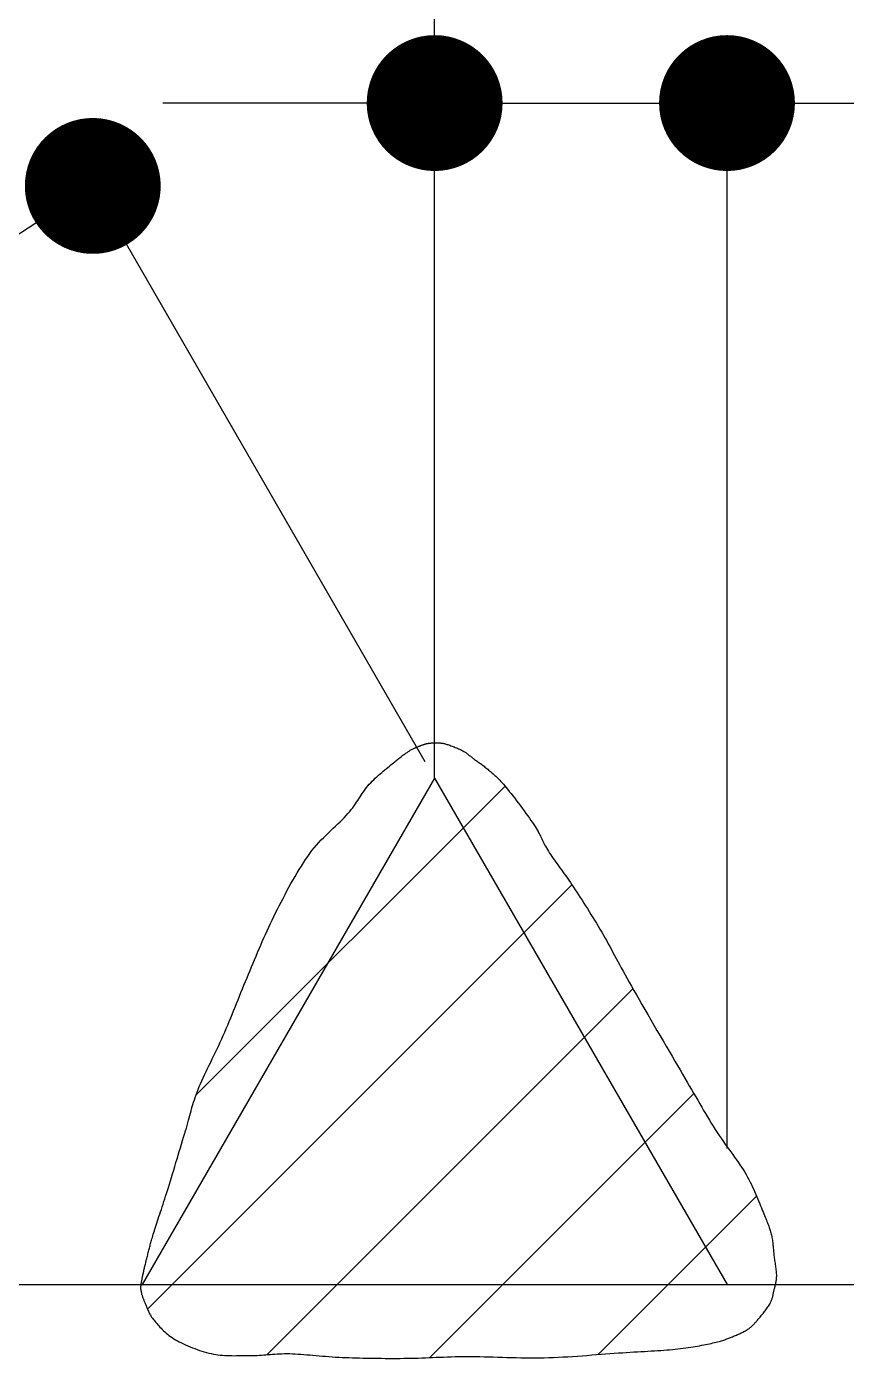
# Model space of a CAD drawing. Extents: x 89504 to 820828, y -104886 to 219894.
# Drawn here: x 814871 to 814919.3, y -103016.3 to -102937.9 of the extents above; entities that cross this region are included whole.
import ezdxf

# ---------------------------------------------------------------- set-up
doc = ezdxf.new("R2010")
doc.units = 0
doc.header["$MEASUREMENT"] = 0
doc.layers.get('0').update_dxf_attribs({"color": 3, "linetype": 'CONTINUOUS'})
doc.layers.add('寸法', color=4, linetype='CONTINUOUS')

# ---------------------------------------------------------------- blocks, each defined once
blk = doc.blocks.new('_DOT')
at = {"color": 0, "linetype": 'ByBlock', "lineweight": -2}
blk.add_line((-0.5, 0), (-1, 0), dxfattribs=at)
at = {"color": 0, "linetype": 'ByBlock', "lineweight": -2, "const_width": 0.5}
blk.add_lwpolyline([(-0.25, 0, 1), (0.25, 0, 1)], format="xyb", close=True, dxfattribs=at)

msp = doc.modelspace()

# ---------------------------------------------------------------- linework, layer by layer
at = {"layer": '寸法'}
for p, q in [((814895.05776, -102982.13136), (814895.05776, -102877.29396)), ((814887.05776, -102942.39647), (814879.05776, -102942.39647)), ((814895.05776, -102974.13136), (814895.05776, -102942.39647)), ((814895.05776, -102942.39647), (814912.2667, -102942.39647)), ((814912.2667, -103003.93778), (814912.2667, -102942.39647)), ((814894.49951, -102981.16446), (814874.93225, -102947.27334)), ((814894.34117, -102980.17586), (814894.37209, -102980.1651)), ((814894.37209, -102980.1651), (814894.40212, -102980.15479)), ((814894.40212, -102980.15479), (814894.43259, -102980.14493)), ((814894.43259, -102980.14493), (814894.46262, -102980.13575)), ((814894.46262, -102980.13575), (814894.49219, -102980.12701)), ((814894.49219, -102980.12701), (814894.52222, -102980.11872)), ((814894.52222, -102980.11872), (814894.5518, -102980.1111)), ((814894.5518, -102980.1111), (814894.58138, -102980.10393)), ((814894.58138, -102980.10393), (814894.61028, -102980.09765)), ((814894.61028, -102980.09765), (814894.63851, -102980.09183)), ((814894.63851, -102980.09183), (814894.66608, -102980.08645)), ((814894.66608, -102980.08645), (814894.69341, -102980.08197)), ((814894.69341, -102980.08197), (814894.7203, -102980.07771)), ((814894.7203, -102980.07771), (814894.74674, -102980.0739)), ((814894.74674, -102980.0739), (814894.77318, -102980.07077)), ((814894.77318, -102980.07077), (814894.79985, -102980.06808)), ((814894.79985, -102980.06808), (814894.82651, -102980.06584)), ((814894.82651, -102980.06584), (814894.8534, -102980.06404)), ((814894.8534, -102980.06404), (814894.88051, -102980.06225)), ((814894.88051, -102980.06225), (814894.90852, -102980.06113)), ((814894.90852, -102980.06113), (814894.93676, -102980.06023)), ((814894.93676, -102980.06023), (814894.96544, -102980.05956)), ((814894.96544, -102980.05956), (814894.99502, -102980.05934)), ((814894.99502, -102980.05934), (814895.02594, -102980.05911)), ((814895.02594, -102980.05911), (814895.05776, -102980.05956)), ((814895.05776, -102980.05956), (814895.08958, -102980.05956)), ((814895.08958, -102980.05956), (814895.1214, -102980.05911)), ((814895.1214, -102980.05911), (814895.15344, -102980.05889)), ((814895.15344, -102980.05889), (814895.18548, -102980.05822)), ((814895.18548, -102980.05822), (814895.21775, -102980.05777)), ((814895.21775, -102980.05777), (814895.25046, -102980.05777)), ((814895.25046, -102980.05777), (814895.28363, -102980.05777)), ((814895.28363, -102980.05777), (814895.31768, -102980.05867)), ((814895.31768, -102980.05867), (814895.35242, -102980.06023)), ((814895.35242, -102980.06023), (814895.38804, -102980.06247)), ((814895.38804, -102980.06247), (814895.42502, -102980.06561)), ((814895.42502, -102980.06561), (814895.46289, -102980.06987)), ((814895.46289, -102980.06987), (814895.50277, -102980.07569)), ((814895.50277, -102980.07569), (814895.54355, -102980.08287)), ((814895.54355, -102980.08287), (814895.58635, -102980.09138)), ((814895.58635, -102980.09138), (814895.63094, -102980.10169)), ((814895.63094, -102980.10169), (814895.67777, -102980.11379)), ((814895.67777, -102980.11379), (814895.72729, -102980.12813)), ((814895.72729, -102980.12813), (814895.78018, -102980.14426)), ((814895.78018, -102980.14426), (814895.83619, -102980.16219)), ((814895.83619, -102980.16219), (814895.89445, -102980.18146)), ((814892.94653, -102980.97603), (814892.99941, -102980.9339)), ((814892.99941, -102980.9339), (814893.0496, -102980.89402)), ((814893.0496, -102980.89402), (814893.09778, -102980.85637)), ((814893.09778, -102980.85637), (814893.14371, -102980.82142)), ((814893.14371, -102980.82142), (814893.18808, -102980.7878)), ((814893.18808, -102980.7878), (814893.23088, -102980.75621)), ((814893.23088, -102980.75621), (814893.27255, -102980.72596)), ((814893.27255, -102980.72596), (814893.31311, -102980.69705)), ((814893.31311, -102980.69705), (814893.353, -102980.66904)), ((814893.353, -102980.66904), (814893.39221, -102980.64193)), ((814893.39221, -102980.64193), (814893.43142, -102980.61527)), ((814893.43142, -102980.61527), (814893.47086, -102980.58905)), ((814893.47086, -102980.58905), (814893.51052, -102980.56283)), ((814893.51052, -102980.56283), (814893.54973, -102980.53774)), ((814893.54973, -102980.53774), (814893.58716, -102980.51443)), ((814893.58716, -102980.51443), (814893.62346, -102980.49292)), ((814893.62346, -102980.49292), (814893.65841, -102980.47298)), ((814893.65841, -102980.47298), (814893.69225, -102980.45438)), ((814893.69225, -102980.45438), (814893.72496, -102980.43713)), ((814893.72496, -102980.43713), (814893.75678, -102980.42077)), ((814893.75678, -102980.42077), (814893.7886, -102980.40576)), ((814893.7886, -102980.40576), (814893.81907, -102980.39119)), ((814893.81907, -102980.39119), (814893.84932, -102980.37775)), ((814893.84932, -102980.37775), (814893.87912, -102980.3643)), ((814893.87912, -102980.3643), (814893.90915, -102980.35175)), ((814893.90915, -102980.35175), (814893.93918, -102980.33876)), ((814893.93918, -102980.33876), (814893.9692, -102980.32621)), ((814893.9692, -102980.32621), (814893.99923, -102980.31366)), ((814893.99923, -102980.31366), (814894.0297, -102980.30089)), ((814894.0297, -102980.30089), (814894.06107, -102980.28767)), ((814894.06107, -102980.28767), (814894.09267, -102980.27422)), ((814894.09267, -102980.27422), (814894.12381, -102980.26078)), ((814894.12381, -102980.26078), (814894.15563, -102980.24778)), ((814894.15563, -102980.24778), (814894.18656, -102980.23501)), ((814894.18656, -102980.23501), (814894.2177, -102980.22269)), ((814894.2177, -102980.22269), (814894.24862, -102980.21059)), ((814894.24862, -102980.21059), (814894.27955, -102980.19849)), ((814894.27955, -102980.19849), (814894.31047, -102980.18684)), ((814894.31047, -102980.18684), (814894.34117, -102980.17586)), ((814895.89445, -102980.18146), (814895.95495, -102980.20252)), ((814895.95495, -102980.20252), (814896.01725, -102980.2247)), ((814896.01725, -102980.2247), (814896.08044, -102980.24823)), ((814896.08044, -102980.24823), (814896.14452, -102980.27243)), ((814896.14452, -102980.27243), (814896.20883, -102980.2973)), ((814896.20883, -102980.2973), (814896.27269, -102980.32307)), ((814896.27269, -102980.32307), (814896.33633, -102980.34929)), ((814896.33633, -102980.34929), (814896.39862, -102980.37595)), ((814896.39862, -102980.37595), (814896.45957, -102980.4024)), ((814896.45957, -102980.4024), (814896.51828, -102980.42884)), ((814896.51828, -102980.42884), (814896.57474, -102980.45528)), ((814896.57474, -102980.45528), (814896.6283, -102980.48127)), ((814896.6283, -102980.48127), (814896.67827, -102980.50681)), ((814896.67827, -102980.50681), (814896.7251, -102980.53214)), ((814896.7251, -102980.53214), (814896.76924, -102980.55746)), ((814896.76924, -102980.55746), (814896.81047, -102980.58233)), ((814896.81047, -102980.58233), (814896.84991, -102980.60765)), ((814896.84991, -102980.60765), (814896.8871, -102980.63297)), ((814896.8871, -102980.63297), (814896.92296, -102980.65851)), ((814896.92296, -102980.65851), (814896.95791, -102980.68428)), ((814896.95791, -102980.68428), (814896.99197, -102980.7105)), ((814896.99197, -102980.7105), (814897.02603, -102980.73694)), ((814897.02603, -102980.73694), (814897.05919, -102980.76405)), ((814897.05919, -102980.76405), (814897.09325, -102980.79161)), ((814897.09325, -102980.79161), (814897.12776, -102980.81962)), ((814897.12776, -102980.81962), (814897.16316, -102980.8483)), ((814897.16316, -102980.8483), (814897.19991, -102980.87788)), ((814897.19991, -102980.87788), (814897.23845, -102980.90836)), ((814897.23845, -102980.90836), (814897.27879, -102980.9395)), ((814897.27879, -102980.9395), (814897.32181, -102980.97155)), ((814891.93819, -102981.80286), (814892.03275, -102981.72332)), ((814892.03275, -102981.72332), (814892.12596, -102981.64601)), ((814892.12596, -102981.64601), (814892.21828, -102981.57095)), ((814892.21828, -102981.57095), (814892.30791, -102981.49812)), ((814892.30791, -102981.49812), (814892.39485, -102981.42776)), ((814892.39485, -102981.42776), (814892.47866, -102981.36032)), ((814892.47866, -102981.36032), (814892.55843, -102981.29556)), ((814892.55843, -102981.29556), (814892.63372, -102981.23416)), ((814892.63372, -102981.23416), (814892.70408, -102981.1759)), ((814892.70408, -102981.1759), (814892.76995, -102981.12078)), ((814892.76995, -102981.12078), (814892.8318, -102981.06947)), ((814892.8318, -102981.06947), (814892.89073, -102981.02129)), ((814892.89073, -102981.02129), (814892.94653, -102980.97603)), ((814897.32181, -102980.97155), (814897.36618, -102981.00426)), ((814897.36618, -102981.00426), (814897.41189, -102981.0372)), ((814897.41189, -102981.0372), (814897.45805, -102981.07014)), ((814897.45805, -102981.07014), (814897.50555, -102981.10375)), ((814897.50555, -102981.10375), (814897.55395, -102981.13781)), ((814897.55395, -102981.13781), (814897.6028, -102981.17232)), ((814897.6028, -102981.17232), (814897.65254, -102981.20772)), ((814897.65254, -102981.20772), (814897.70274, -102981.24357)), ((814897.70274, -102981.24357), (814897.7536, -102981.28054)), ((814897.7536, -102981.28054), (814897.80536, -102981.31819)), ((814897.80536, -102981.31819), (814897.85735, -102981.35673)), ((814897.85735, -102981.35673), (814897.90978, -102981.39662)), ((814897.90978, -102981.39662), (814897.96311, -102981.43762)), ((814897.96311, -102981.43762), (814898.01689, -102981.47975)), ((814898.01689, -102981.47975), (814898.07067, -102981.52322)), ((814898.07067, -102981.52322), (814898.12489, -102981.56848)), ((814898.12489, -102981.56848), (814898.17957, -102981.61464)), ((814898.17957, -102981.61464), (814898.23335, -102981.66125)), ((814898.23335, -102981.66125), (814898.28623, -102981.70561)), ((814898.28623, -102981.70561), (814898.33821, -102981.74886)), ((814895.05776, -102982.13136), (814877.84882, -103011.93778)), ((814891.13242, -102982.57995), (814891.21084, -102982.48988)), ((814891.21084, -102982.48988), (814891.29353, -102982.40069)), ((814891.29353, -102982.40069), (814891.37979, -102982.31196)), ((814891.37979, -102982.31196), (814891.46853, -102982.2239)), ((814891.46853, -102982.2239), (814891.5604, -102982.13718)), ((814891.5604, -102982.13718), (814891.65361, -102982.05136)), ((814891.65361, -102982.05136), (814891.74773, -102981.96689)), ((814891.74773, -102981.96689), (814891.84318, -102981.88398)), ((814891.84318, -102981.88398), (814891.93819, -102981.80286)), ((814895.05776, -102982.13136), (814912.2667, -103011.93778)), ((814898.33821, -102981.74886), (814898.38975, -102981.79166)), ((814898.38975, -102981.79166), (814898.44174, -102981.83468)), ((814898.44174, -102981.83468), (814898.49305, -102981.87815)), ((814898.49305, -102981.87815), (814898.54548, -102981.92342)), ((814898.54548, -102981.92342), (814898.59904, -102981.97025)), ((814898.59904, -102981.97025), (814898.65326, -102982.01954)), ((814898.65326, -102982.01954), (814898.70973, -102982.0722)), ((814898.70973, -102982.0722), (814898.76844, -102982.12844)), ((814898.76844, -102982.12844), (814898.82894, -102982.18917)), ((814898.82894, -102982.18917), (814898.89235, -102982.25482)), ((814898.89235, -102982.25482), (814898.9589, -102982.3263)), ((814898.9589, -102982.3263), (814899.02836, -102982.40361)), ((814899.02836, -102982.40361), (814899.10231, -102982.48808)), ((814899.10231, -102982.48808), (814899.18006, -102982.57973)), ((814881.00289, -103000.80127), (814899.20023, -102982.60415)), ((814890.59822, -102983.34226), (814890.66298, -102983.24165)), ((814890.66298, -102983.24165), (814890.72684, -102983.14283)), ((814890.72684, -102983.14283), (814890.79048, -102983.04603)), ((814890.79048, -102983.04603), (814890.85456, -102982.95013)), ((814890.85456, -102982.95013), (814890.91999, -102982.85579)), ((814890.91999, -102982.85579), (814890.98766, -102982.7628)), ((814890.98766, -102982.7628), (814891.05825, -102982.67093)), ((814891.05825, -102982.67093), (814891.13242, -102982.57995)), ((814899.18006, -102982.57973), (814899.26364, -102982.68079)), ((814899.26364, -102982.68079), (814899.35462, -102982.7926)), ((814899.35462, -102982.7926), (814899.45097, -102982.91338)), ((814899.45097, -102982.91338), (814899.55247, -102983.042)), ((814899.55247, -102983.042), (814899.65846, -102983.17734)), ((814899.65846, -102983.17734), (814899.76736, -102983.31806)), ((814890.05551, -102984.10366), (814890.14783, -102983.98782)), ((814890.14783, -102983.98782), (814890.2341, -102983.87466)), ((814890.2341, -102983.87466), (814890.31477, -102983.76397)), ((814890.31477, -102983.76397), (814890.39073, -102983.65529)), ((814890.39073, -102983.65529), (814890.46288, -102983.54885)), ((814890.46288, -102983.54885), (814890.53145, -102983.44443)), ((814890.53145, -102983.44443), (814890.59822, -102983.34226)), ((814899.76736, -102983.31806), (814899.87805, -102983.46303)), ((814899.87805, -102983.46303), (814899.99054, -102983.61092)), ((814899.99054, -102983.61092), (814900.10258, -102983.76016)), ((814900.10258, -102983.76016), (814900.21461, -102983.91006)), ((814900.21461, -102983.91006), (814900.32441, -102984.0593)), ((814900.32441, -102984.0593), (814900.43197, -102984.20629)), ((814889.22711, -102984.95739), (814889.36088, -102984.83123)), ((814889.36088, -102984.83123), (814889.49084, -102984.70687)), ((814889.49084, -102984.70687), (814889.61588, -102984.5843)), ((814889.61588, -102984.5843), (814889.73598, -102984.46308)), ((814889.73598, -102984.46308), (814889.84959, -102984.3423)), ((814889.84959, -102984.3423), (814889.95602, -102984.22242)), ((814889.95602, -102984.22242), (814890.05551, -102984.10366)), ((814900.43197, -102984.20629), (814900.53549, -102984.35014)), ((814900.53549, -102984.35014), (814900.63475, -102984.48907)), ((814900.63475, -102984.48907), (814900.72864, -102984.62262)), ((814900.72864, -102984.62262), (814900.81558, -102984.749)), ((814900.81558, -102984.749), (814900.89535, -102984.86686)), ((814900.89535, -102984.86686), (814900.96706, -102984.97755)), ((814888.38302, -102985.77257), (814888.52508, -102985.62804)), ((814888.52508, -102985.62804), (814888.66715, -102985.48755)), ((814888.66715, -102985.48755), (814888.80921, -102985.35041)), ((814888.80921, -102985.35041), (814888.95038, -102985.21642)), ((814888.95038, -102985.21642), (814889.08997, -102985.08578)), ((814889.08997, -102985.08578), (814889.22711, -102984.95739)), ((814900.96706, -102984.97755), (814901.03249, -102985.0822)), ((814901.03249, -102985.0822), (814901.0912, -102985.18213)), ((814901.0912, -102985.18213), (814901.14497, -102985.27759)), ((814901.14497, -102985.27759), (814901.19427, -102985.36946)), ((814901.19427, -102985.36946), (814901.23998, -102985.45842)), ((814901.23998, -102985.45842), (814901.283, -102985.54514)), ((814901.283, -102985.54514), (814901.32446, -102985.63028)), ((814901.32446, -102985.63028), (814901.36479, -102985.71476)), ((814887.709, -102986.56512), (814887.83672, -102986.39617)), ((814887.83672, -102986.39617), (814887.96848, -102986.23282)), ((814887.96848, -102986.23282), (814888.10427, -102986.07462)), ((814888.10427, -102986.07462), (814888.24275, -102985.92136)), ((814888.24275, -102985.92136), (814888.38302, -102985.77257)), ((814901.36479, -102985.71476), (814901.4049, -102985.79856)), ((814901.4049, -102985.79856), (814901.44568, -102985.88326)), ((814901.44568, -102985.88326), (814901.48826, -102985.96909)), ((814901.48826, -102985.96909), (814901.53285, -102986.0567)), ((814901.53285, -102986.0567), (814901.58102, -102986.14678)), ((814901.58102, -102986.14678), (814901.63346, -102986.24022)), ((814901.63346, -102986.24022), (814901.69015, -102986.33746)), ((814901.69015, -102986.33746), (814901.75311, -102986.43942)), ((814887.20932, -102987.30704), (814887.3339, -102987.11209)), ((814887.3339, -102987.11209), (814887.45849, -102986.92342)), ((814887.45849, -102986.92342), (814887.58352, -102986.7408)), ((814887.58352, -102986.7408), (814887.709, -102986.56512)), ((814901.75311, -102986.43942), (814901.82033, -102986.54384)), ((814901.82033, -102986.54384), (814901.89025, -102986.64848)), ((814901.89025, -102986.64848), (814901.96173, -102986.75379)), ((814901.96173, -102986.75379), (814902.03567, -102986.85978)), ((814902.03567, -102986.85978), (814902.11163, -102986.96667)), ((814902.11163, -102986.96667), (814902.18916, -102987.07489)), ((814902.18916, -102987.07489), (814902.26893, -102987.18469)), ((814902.26893, -102987.18469), (814902.35027, -102987.29606)), ((814886.71994, -102988.12984), (814886.84094, -102987.91876)), ((814886.84094, -102987.91876), (814886.96306, -102987.71082)), ((814886.96306, -102987.71082), (814887.08607, -102987.50691)), ((814887.08607, -102987.50691), (814887.20932, -102987.30704)), ((814902.35027, -102987.29606), (814902.4334, -102987.40921)), ((814902.4334, -102987.40921), (814902.51765, -102987.52484)), ((814902.51765, -102987.52484), (814902.60325, -102987.64315)), ((814902.60325, -102987.64315), (814902.69042, -102987.7637)), ((814902.69042, -102987.7637), (814902.77893, -102987.88739)), ((814902.77893, -102987.88739), (814902.86811, -102988.01422)), ((814878.15423, -103013.38486), (814903.13386, -102988.40523)), ((814886.24781, -102988.99297), (814886.36366, -102988.77607)), ((814886.36366, -102988.77607), (814886.48152, -102988.55917)), ((814886.48152, -102988.55917), (814886.60006, -102988.34361)), ((814886.60006, -102988.34361), (814886.71994, -102988.12984)), ((814902.86811, -102988.01422), (814902.95819, -102988.14463)), ((814902.95819, -102988.14463), (814903.04961, -102988.27885)), ((814903.04961, -102988.27885), (814903.14148, -102988.41688)), ((814903.14148, -102988.41688), (814903.23492, -102988.55872)), ((814903.23492, -102988.55872), (814903.3306, -102988.70481)), ((814903.3306, -102988.70481), (814903.42874, -102988.8545)), ((814885.90923, -102989.64212), (814886.02037, -102989.42701)), ((814886.02037, -102989.42701), (814886.13331, -102989.21033)), ((814886.13331, -102989.21033), (814886.24781, -102988.99297)), ((814903.42874, -102988.8545), (814903.52823, -102989.00776)), ((814903.52823, -102989.00776), (814903.62951, -102989.16417)), ((814903.62951, -102989.16417), (814903.73236, -102989.32348)), ((814903.73236, -102989.32348), (814903.83611, -102989.48549)), ((814903.83611, -102989.48549), (814903.94098, -102989.64996)), ((814885.48573, -102990.48531), (814885.58836, -102990.27535)), ((814885.58836, -102990.27535), (814885.69278, -102990.06584)), ((814885.69278, -102990.06584), (814885.80011, -102989.85544)), ((814885.80011, -102989.85544), (814885.90923, -102989.64212)), ((814903.94098, -102989.64996), (814904.04674, -102989.81667)), ((814904.04674, -102989.81667), (814904.1525, -102989.98518)), ((814904.1525, -102989.98518), (814904.25916, -102990.1557)), ((814904.25916, -102990.1557), (814904.36538, -102990.32756)), ((814904.36538, -102990.32756), (814904.47159, -102990.50032)), ((814885.09584, -102991.33097), (814885.19085, -102991.119)), ((814885.19085, -102991.119), (814885.2872, -102990.90724)), ((814885.2872, -102990.90724), (814885.38579, -102990.69617)), ((814885.38579, -102990.69617), (814885.48573, -102990.48531)), ((814904.47159, -102990.50032), (814904.5778, -102990.67443)), ((814904.5778, -102990.67443), (814904.68289, -102990.84921)), ((814904.68289, -102990.84921), (814904.78753, -102991.02421)), ((814904.78753, -102991.02421), (814904.89105, -102991.19966)), ((814884.81866, -102991.96936), (814884.91008, -102991.75626)), ((814884.91008, -102991.75626), (814885.00218, -102991.54362)), ((814885.00218, -102991.54362), (814885.09584, -102991.33097)), ((814904.89105, -102991.19966), (814904.99189, -102991.37354)), ((814904.99189, -102991.37354), (814905.09003, -102991.54474)), ((814905.09003, -102991.54474), (814905.18504, -102991.71459)), ((814905.18504, -102991.71459), (814905.2787, -102991.88354)), ((814905.2787, -102991.88354), (814905.37125, -102992.05249)), ((814884.45992, -102992.82196), (814884.5491, -102992.60887)), ((814884.5491, -102992.60887), (814884.63851, -102992.39555)), ((814884.63851, -102992.39555), (814884.72836, -102992.18245)), ((814884.72836, -102992.18245), (814884.81866, -102991.96936)), ((814905.37125, -102992.05249), (814905.46334, -102992.22234)), ((814905.46334, -102992.22234), (814905.55566, -102992.39376)), ((814905.55566, -102992.39376), (814905.64843, -102992.56764)), ((814905.64843, -102992.56764), (814905.74344, -102992.74488)), ((814884.10185, -102993.673), (814884.19192, -102993.46058)), ((814884.19192, -102993.46058), (814884.28155, -102993.24793)), ((814884.28155, -102993.24793), (814884.37074, -102993.03506)), ((814884.37074, -102993.03506), (814884.45992, -102992.82196)), ((814905.74344, -102992.74488), (814905.84046, -102992.92616)), ((814905.84046, -102992.92616), (814905.94017, -102993.11236)), ((814905.94017, -102993.11236), (814906.04414, -102993.3044)), ((814906.04414, -102993.3044), (814906.15215, -102993.50315)), ((814883.83318, -102994.31475), (814883.92214, -102994.09986)), ((814883.92214, -102994.09986), (814884.01177, -102993.88587)), ((814884.01177, -102993.88587), (814884.10185, -102993.673)), ((814906.15215, -102993.50315), (814906.26463, -102993.70908)), ((814906.26463, -102993.70908), (814906.38339, -102993.92329)), ((814906.38339, -102993.92329), (814906.50843, -102994.14669)), ((814906.50843, -102994.14669), (814906.64018, -102994.38018)), ((814883.4825, -102995.17923), (814883.56967, -102994.96322)), ((814883.56967, -102994.96322), (814883.65706, -102994.74677)), ((814883.65706, -102994.74677), (814883.74512, -102994.53053)), ((814883.74512, -102994.53053), (814883.83318, -102994.31475)), ((814885.20474, -103016.06882), (814906.73205, -102994.54151)), ((814906.64018, -102994.38018), (814906.78045, -102994.62689)), ((814906.78045, -102994.62689), (814906.93058, -102994.8886)), ((814906.93058, -102994.8886), (814907.08878, -102995.16377)), ((814883.13653, -102996.03811), (814883.2228, -102995.82501)), ((814883.2228, -102995.82501), (814883.30907, -102995.61035)), ((814883.30907, -102995.61035), (814883.39601, -102995.39524)), ((814883.39601, -102995.39524), (814883.4825, -102995.17923)), ((814907.08878, -102995.16377), (814907.2537, -102995.44991)), ((814907.2537, -102995.44991), (814907.42444, -102995.74569)), ((814907.42444, -102995.74569), (814907.60012, -102996.04842)), ((814882.87728, -102996.66865), (814882.96355, -102996.46027)), ((814882.96355, -102996.46027), (814883.05004, -102996.25008)), ((814883.05004, -102996.25008), (814883.13653, -102996.03811)), ((814907.60012, -102996.04842), (814907.77893, -102996.35652)), ((814907.77893, -102996.35652), (814907.96043, -102996.66843)), ((814882.52795, -102997.47913), (814882.61645, -102997.27993)), ((814882.61645, -102997.27993), (814882.70384, -102997.07871)), ((814882.70384, -102997.07871), (814882.79056, -102996.87503)), ((814882.79056, -102996.87503), (814882.87728, -102996.66865)), ((814907.96043, -102996.66843), (814908.14238, -102996.98169)), ((814908.14238, -102996.98169), (814908.325, -102997.2945)), ((814908.325, -102997.2945), (814908.50628, -102997.60506)), ((814882.15688, -102998.26967), (814882.25144, -102998.0736)), ((814882.25144, -102998.0736), (814882.34488, -102997.87642)), ((814882.34488, -102997.87642), (814882.43742, -102997.67811)), ((814882.43742, -102997.67811), (814882.52795, -102997.47913)), ((814908.50628, -102997.60506), (814908.68509, -102997.91137)), ((814908.68509, -102997.91137), (814908.86009, -102998.21141)), ((814881.78133, -102999.03869), (814881.8741, -102998.8489)), ((814881.8741, -102998.8489), (814881.96821, -102998.65777)), ((814881.96821, -102998.65777), (814882.06254, -102998.46439)), ((814882.06254, -102998.46439), (814882.15688, -102998.26967)), ((814908.86009, -102998.21141), (814909.03061, -102998.50315)), ((814909.03061, -102998.50315), (814909.19508, -102998.78459)), ((814909.19508, -102998.78459), (814909.35283, -102999.05415)), ((814881.42953, -102999.77366), (814881.51378, -102999.59373)), ((814881.51378, -102999.59373), (814881.60072, -102999.41111)), ((814881.60072, -102999.41111), (814881.68991, -102999.22602)), ((814881.68991, -102999.22602), (814881.78133, -102999.03869)), ((814909.35283, -102999.05415), (814909.50251, -102999.30982)), ((814909.50251, -102999.30982), (814909.64502, -102999.55407)), ((814909.64502, -102999.55407), (814909.7835, -102999.79203)), ((814881.06899, -103000.62357), (814881.13106, -103000.46246)), ((814881.13106, -103000.46246), (814881.19941, -103000.2953)), ((814881.19941, -103000.2953), (814881.27201, -103000.12456)), ((814881.27201, -103000.12456), (814881.34886, -102999.95068)), ((814881.34886, -102999.95068), (814881.42953, -102999.77366)), ((814909.7835, -102999.79203), (814909.91795, -103000.0235)), ((814909.91795, -103000.0235), (814910.04881, -103000.24892)), ((814910.04881, -103000.24892), (814910.17608, -103000.46896)), ((814910.17608, -103000.46896), (814910.30067, -103000.68385)), ((814880.82722, -103001.33568), (814880.86845, -103001.20191)), ((814880.86845, -103001.20191), (814880.91192, -103001.06523)), ((814880.91192, -103001.06523), (814880.95987, -103000.92383)), ((814880.95987, -103000.92383), (814881.01186, -103000.77707)), ((814881.01186, -103000.77707), (814881.06899, -103000.62357)), ((814894.76624, -103016.24226), (814910.30941, -103000.69909)), ((814910.30067, -103000.68385), (814910.42234, -103000.89381)), ((814910.42234, -103000.89381), (814910.542, -103001.09929)), ((814910.542, -103001.09929), (814910.65919, -103001.30073)), ((814910.65919, -103001.30073), (814910.77571, -103001.49859)), ((814880.60785, -103002.12958), (814880.64437, -103001.99267)), ((814880.64437, -103001.99267), (814880.68022, -103001.85912)), ((814880.68022, -103001.85912), (814880.71563, -103001.72759)), ((814880.71563, -103001.72759), (814880.7517, -103001.5974)), ((814880.7517, -103001.5974), (814880.78823, -103001.46699)), ((814880.78823, -103001.46699), (814880.82722, -103001.33568)), ((814910.77571, -103001.49859), (814910.88998, -103001.69264)), ((814910.88998, -103001.69264), (814911.00381, -103001.88399)), ((814911.00381, -103001.88399), (814911.11675, -103002.07267)), ((814911.11675, -103002.07267), (814911.22968, -103002.2591)), ((814880.3887, -103002.90241), (814880.43957, -103002.73234)), ((814880.43957, -103002.73234), (814880.48618, -103002.57146)), ((814880.48618, -103002.57146), (814880.5292, -103002.41797)), ((814880.5292, -103002.41797), (814880.56998, -103002.27097)), ((814880.56998, -103002.27097), (814880.60785, -103002.12958)), ((814911.22968, -103002.2591), (814911.34217, -103002.44351)), ((814911.34217, -103002.44351), (814911.456, -103002.62658)), ((814911.456, -103002.62658), (814911.56938, -103002.80808)), ((814911.56938, -103002.80808), (814911.68455, -103002.98734)), ((814880.09136, -103003.88857), (814880.15499, -103003.67682)), ((814880.15499, -103003.67682), (814880.21684, -103003.47112)), ((814880.21684, -103003.47112), (814880.27689, -103003.27236)), ((814880.27689, -103003.27236), (814880.33425, -103003.08257)), ((814880.33425, -103003.08257), (814880.3887, -103002.90241)), ((814911.68455, -103002.98734), (814911.80018, -103003.16212)), ((814911.80018, -103003.16212), (814911.91625, -103003.33286)), ((814911.91625, -103003.33286), (814912.03232, -103003.50002)), ((814912.03232, -103003.50002), (814912.14794, -103003.66404)), ((814912.14794, -103003.66404), (814912.26311, -103003.82471)), ((814879.89372, -103004.54555), (814879.96005, -103004.32417)), ((814879.96005, -103004.32417), (814880.02593, -103004.10458)), ((814880.02593, -103004.10458), (814880.09136, -103003.88857)), ((814912.26311, -103003.82471), (814912.37739, -103003.9829)), ((814912.37739, -103003.9829), (814912.4901, -103004.13819)), ((814912.4901, -103004.13819), (814912.60147, -103004.29145)), ((814912.60147, -103004.29145), (814912.71082, -103004.44293)), ((814912.71082, -103004.44293), (814912.81792, -103004.59261)), ((814879.62842, -103005.42326), (814879.69385, -103005.2077)), ((814879.69385, -103005.2077), (814879.75973, -103004.98855)), ((814879.75973, -103004.98855), (814879.82672, -103004.76739)), ((814879.82672, -103004.76739), (814879.89372, -103004.54555)), ((814912.81792, -103004.59261), (814912.92234, -103004.74095)), ((814912.92234, -103004.74095), (814913.02385, -103004.88839)), ((814913.02385, -103004.88839), (814913.12222, -103005.03493)), ((814913.12222, -103005.03493), (814913.21722, -103005.18103)), ((814913.21722, -103005.18103), (814913.30753, -103005.3269)), ((814879.44154, -103006.0361), (814879.50204, -103005.83891)), ((814879.50204, -103005.83891), (814879.56433, -103005.63411)), ((814879.56433, -103005.63411), (814879.62842, -103005.42326)), ((814913.30753, -103005.3269), (814913.39424, -103005.473)), ((814913.39424, -103005.473), (814913.47693, -103005.61955)), ((814913.47693, -103005.61955), (814913.55625, -103005.76699)), ((814913.55625, -103005.76699), (814913.63266, -103005.91443)), ((814913.63266, -103005.91443), (814913.70548, -103006.06187)), ((814879.16906, -103006.90461), (814879.2215, -103006.74149)), ((814879.2215, -103006.74149), (814879.27438, -103006.57433)), ((814879.27438, -103006.57433), (814879.32793, -103006.40313)), ((814879.32793, -103006.40313), (814879.38328, -103006.22477)), ((814879.38328, -103006.22477), (814879.44154, -103006.0361)), ((814904.68311, -103016.06053), (814914.00955, -103006.73387)), ((814913.70548, -103006.06187), (814913.77562, -103006.20886)), ((814913.77562, -103006.20886), (814913.84329, -103006.35473)), ((814913.84329, -103006.35473), (814913.90827, -103006.49926)), ((814913.90827, -103006.49926), (814913.97034, -103006.64222)), ((814913.97034, -103006.64222), (814914.03062, -103006.78272)), ((814914.03062, -103006.78272), (814914.08753, -103006.92075)), ((814878.92124, -103007.66266), (814878.96874, -103007.5188)), ((814878.96874, -103007.5188), (814879.01737, -103007.37114)), ((814879.01737, -103007.37114), (814879.06711, -103007.21944)), ((814879.06711, -103007.21944), (814879.11753, -103007.06393)), ((814879.11753, -103007.06393), (814879.16906, -103006.90461)), ((814914.08753, -103006.92075), (814914.1431, -103007.05542)), ((814914.1431, -103007.05542), (814914.19621, -103007.18695)), ((814914.19621, -103007.18695), (814914.24752, -103007.31422)), ((814914.24752, -103007.31422), (814914.29682, -103007.43746)), ((814914.29682, -103007.43746), (814914.34432, -103007.556)), ((814914.34432, -103007.556), (814914.39048, -103007.66961)), ((814878.66355, -103008.4449), (814878.70277, -103008.32435)), ((814878.70277, -103008.32435), (814878.74377, -103008.19954)), ((814878.74377, -103008.19954), (814878.78612, -103008.07092)), ((814878.78612, -103008.07092), (814878.82982, -103007.93872)), ((814878.82982, -103007.93872), (814878.87485, -103007.80271)), ((814878.87485, -103007.80271), (814878.92124, -103007.66266)), ((814914.39048, -103007.66961), (814914.43485, -103007.77739)), ((814914.43485, -103007.77739), (814914.47697, -103007.87889)), ((814914.47697, -103007.87889), (814914.51641, -103007.9739)), ((814914.51641, -103007.9739), (814914.55271, -103008.06353)), ((814914.55271, -103008.06353), (814914.58722, -103008.14778)), ((814914.58722, -103008.14778), (814914.61859, -103008.22755)), ((814914.61859, -103008.22755), (814914.64817, -103008.30329)), ((814914.64817, -103008.30329), (814914.67595, -103008.37544)), ((814914.67595, -103008.37544), (814914.7015, -103008.4449)), ((814878.41797, -103009.24575), (814878.44172, -103009.16441)), ((814878.44172, -103009.16441), (814878.46726, -103009.07792)), ((814878.46726, -103009.07792), (814878.49438, -103008.98627)), ((814878.49438, -103008.98627), (814878.52395, -103008.88857)), ((814878.52395, -103008.88857), (814878.556, -103008.7846)), ((814878.556, -103008.7846), (814878.59006, -103008.67525)), ((814878.59006, -103008.67525), (814878.62591, -103008.5621)), ((814878.62591, -103008.5621), (814878.66355, -103008.4449)), ((814914.7015, -103008.4449), (814914.7257, -103008.51235)), ((814914.7257, -103008.51235), (814914.7481, -103008.57778)), ((814914.7481, -103008.57778), (814914.76917, -103008.64231)), ((814914.76917, -103008.64231), (814914.78933, -103008.70662)), ((814914.78933, -103008.70662), (814914.80905, -103008.77093)), ((814914.80905, -103008.77093), (814914.82787, -103008.83569)), ((814914.82787, -103008.83569), (814914.84558, -103008.90202)), ((814914.84558, -103008.90202), (814914.86328, -103008.97014)), ((814914.86328, -103008.97014), (814914.88076, -103009.04094)), ((814914.88076, -103009.04094), (814914.89734, -103009.11265)), ((814914.89734, -103009.11265), (814914.91168, -103009.1839)), ((814878.21854, -103009.99035), (814878.23557, -103009.9238)), ((814878.23557, -103009.9238), (814878.25237, -103009.85882)), ((814878.25237, -103009.85882), (814878.26873, -103009.79473)), ((814878.26873, -103009.79473), (814878.28576, -103009.73087)), ((814878.28576, -103009.73087), (814878.30234, -103009.66701)), ((814878.30234, -103009.66701), (814878.3196, -103009.60203)), ((814878.3196, -103009.60203), (814878.3373, -103009.53592)), ((814878.3373, -103009.53592), (814878.3559, -103009.46758)), ((814878.3559, -103009.46758), (814878.37539, -103009.39722)), ((814878.37539, -103009.39722), (814878.39601, -103009.32328)), ((814878.39601, -103009.32328), (814878.41797, -103009.24575)), ((814914.91168, -103009.1839), (814914.9249, -103009.25449)), ((814914.9249, -103009.25449), (814914.93633, -103009.32462)), ((814914.93633, -103009.32462), (814914.94641, -103009.39408)), ((814914.94641, -103009.39408), (814914.9556, -103009.46332)), ((814914.9556, -103009.46332), (814914.96322, -103009.53234)), ((814914.96322, -103009.53234), (814914.97061, -103009.60135)), ((814914.97061, -103009.60135), (814914.97711, -103009.67014)), ((814914.97711, -103009.67014), (814914.98293, -103009.73916)), ((814914.98293, -103009.73916), (814914.98921, -103009.80817)), ((814914.98921, -103009.80817), (814914.99481, -103009.87741)), ((814914.99481, -103009.87741), (814915.00086, -103009.9471)), ((814915.00086, -103009.9471), (814915.00713, -103010.01701)), ((814878.01553, -103010.79971), (814878.03054, -103010.73607)), ((814878.03054, -103010.73607), (814878.046, -103010.67131)), ((814878.046, -103010.67131), (814878.06169, -103010.60588)), ((814878.06169, -103010.60588), (814878.07827, -103010.53911)), ((814878.07827, -103010.53911), (814878.09485, -103010.47211)), ((814878.09485, -103010.47211), (814878.11143, -103010.40444)), ((814878.11143, -103010.40444), (814878.12891, -103010.33609)), ((814878.12891, -103010.33609), (814878.14639, -103010.2673)), ((814878.14639, -103010.2673), (814878.16387, -103010.19806)), ((814878.16387, -103010.19806), (814878.18224, -103010.1286)), ((814878.18224, -103010.1286), (814878.20017, -103010.05891)), ((814878.20017, -103010.05891), (814878.21854, -103009.99035)), ((814915.00713, -103010.01701), (814915.01386, -103010.08737)), ((814915.01386, -103010.08737), (814915.02147, -103010.15863)), ((814915.02147, -103010.15863), (814915.02954, -103010.23033)), ((814915.02954, -103010.23033), (814915.03895, -103010.3036)), ((814915.03895, -103010.3036), (814915.04881, -103010.37845)), ((814915.04881, -103010.37845), (814915.05957, -103010.45463)), ((814915.05957, -103010.45463), (814915.07122, -103010.53194)), ((814915.07122, -103010.53194), (814915.08242, -103010.61014)), ((814915.08242, -103010.61014), (814915.09408, -103010.68879)), ((814915.09408, -103010.68879), (814915.10573, -103010.76766)), ((814877.84747, -103011.55685), (814877.85688, -103011.51069)), ((814877.85688, -103011.51069), (814877.86652, -103011.46342)), ((814877.86652, -103011.46342), (814877.87705, -103011.41501)), ((814877.87705, -103011.41501), (814877.88736, -103011.36549)), ((814877.88736, -103011.36549), (814877.89856, -103011.31463)), ((814877.89856, -103011.31463), (814877.90976, -103011.26287)), ((814877.90976, -103011.26287), (814877.92164, -103011.20976)), ((814877.92164, -103011.20976), (814877.93352, -103011.15531)), ((814877.93352, -103011.15531), (814877.94606, -103011.09974)), ((814877.94606, -103011.09974), (814877.95906, -103011.04238)), ((814877.95906, -103011.04238), (814877.97251, -103010.98367)), ((814877.97251, -103010.98367), (814877.9864, -103010.92362)), ((814877.9864, -103010.92362), (814878.00074, -103010.86222)), ((814878.00074, -103010.86222), (814878.01553, -103010.79971)), ((814915.10573, -103010.76766), (814915.11693, -103010.84631)), ((814915.11693, -103010.84631), (814915.12791, -103010.92452)), ((814915.12791, -103010.92452), (814915.13844, -103011.00182)), ((814915.13844, -103011.00182), (814915.14785, -103011.07801)), ((814915.14785, -103011.07801), (814915.15637, -103011.15285)), ((814915.15637, -103011.15285), (814915.16399, -103011.2259)), ((814915.16399, -103011.2259), (814915.16981, -103011.29693)), ((814915.16981, -103011.29693), (814915.17429, -103011.36549)), ((814915.17429, -103011.36549), (814915.17743, -103011.43137)), ((814915.17743, -103011.43137), (814915.17833, -103011.49411)), ((814915.17743, -103011.55394), (814915.17833, -103011.49411)), ((814801.16341, -103011.93778), (815040.57871, -103011.93778)), ((814877.76098, -103012.1827), (814877.76165, -103012.15827)), ((814877.76143, -103012.20712), (814877.76098, -103012.1827)), ((814877.76188, -103012.23154), (814877.76143, -103012.20712)), ((814877.76165, -103012.15827), (814877.763, -103012.1334)), ((814877.76188, -103012.23154), (814877.76367, -103012.25686)), ((814877.763, -103012.1334), (814877.76501, -103012.10808)), ((814877.76367, -103012.25686), (814877.76591, -103012.28263)), ((814877.76501, -103012.10808), (814877.76725, -103012.08164)), ((814877.76591, -103012.28263), (814877.76949, -103012.30952)), ((814877.76725, -103012.08164), (814877.76994, -103012.05408)), ((814877.76994, -103012.05408), (814877.77353, -103012.02495)), ((814877.77353, -103012.02495), (814877.77711, -103011.99425)), ((814877.77711, -103011.99425), (814877.78115, -103011.96131)), ((814877.78115, -103011.96131), (814877.78563, -103011.92613)), ((814877.78563, -103011.92613), (814877.79011, -103011.88893)), ((814877.79011, -103011.88893), (814877.79526, -103011.85084)), ((814877.79526, -103011.85084), (814877.80131, -103011.81185)), ((814877.80131, -103011.81185), (814877.80759, -103011.77197)), ((814877.80759, -103011.77197), (814877.81431, -103011.73118)), ((814877.81431, -103011.73118), (814877.82193, -103011.68906)), ((814877.82193, -103011.68906), (814877.82999, -103011.64604)), ((814877.82999, -103011.64604), (814877.83828, -103011.60212)), ((814877.83828, -103011.60212), (814877.84747, -103011.55685)), ((814915.02954, -103012.31199), (814915.04075, -103012.26627)), ((814915.04075, -103012.26627), (814915.0524, -103012.22191)), ((814915.0524, -103012.22191), (814915.06405, -103012.17777)), ((814915.06405, -103012.17777), (814915.0757, -103012.13385)), ((814915.0757, -103012.13385), (814915.0878, -103012.09038)), ((814915.0878, -103012.09038), (814915.09945, -103012.04668)), ((814915.09945, -103012.04668), (814915.11066, -103012.00276)), ((814915.11066, -103012.00276), (814915.12186, -103011.95795)), ((814915.12186, -103011.95795), (814915.13217, -103011.91269)), ((814915.13217, -103011.91269), (814915.14203, -103011.86608)), ((814915.14203, -103011.86608), (814915.15077, -103011.81857)), ((814915.15077, -103011.81857), (814915.15861, -103011.7695)), ((814915.15861, -103011.7695), (814915.16533, -103011.71864)), ((814915.16533, -103011.71864), (814915.17071, -103011.66598)), ((814915.17071, -103011.66598), (814915.17474, -103011.61108)), ((814915.17474, -103011.61108), (814915.17743, -103011.55394)), ((814877.76949, -103012.30952), (814877.77375, -103012.33798)), ((814877.77375, -103012.33798), (814877.77913, -103012.368)), ((814877.77913, -103012.368), (814877.78563, -103012.40005)), ((814877.78563, -103012.40005), (814877.7928, -103012.43343)), ((814877.7928, -103012.43343), (814877.80086, -103012.46705)), ((814877.80086, -103012.46705), (814877.81005, -103012.50111)), ((814877.81005, -103012.50111), (814877.82013, -103012.53561)), ((814877.82013, -103012.53561), (814877.83089, -103012.57057)), ((814877.83089, -103012.57057), (814877.84232, -103012.6062)), ((814877.84232, -103012.6062), (814877.85464, -103012.6425)), ((814877.85464, -103012.6425), (814877.86786, -103012.67924)), ((814877.86786, -103012.67924), (814877.88198, -103012.71689)), ((814877.88198, -103012.71689), (814877.89677, -103012.75543)), ((814877.89677, -103012.75543), (814877.91223, -103012.79487)), ((814877.91223, -103012.79487), (814877.92859, -103012.83498)), ((814877.92859, -103012.83498), (814877.94584, -103012.87621)), ((814877.94584, -103012.87621), (814877.96399, -103012.91856)), ((814877.96399, -103012.91856), (814877.98236, -103012.9618)), ((814877.98236, -103012.9618), (814878.00231, -103013.00639)), ((814878.00231, -103013.00639), (814878.02247, -103013.05188)), ((814878.02247, -103013.05188), (814878.04264, -103013.09894)), ((814914.77858, -103013.10431), (814914.80659, -103013.05524)), ((814914.80659, -103013.05524), (814914.83146, -103013.00751)), ((814914.83146, -103013.00751), (814914.85364, -103012.96135)), ((814914.85364, -103012.96135), (814914.87359, -103012.91609)), ((814914.87359, -103012.91609), (814914.89129, -103012.8715)), ((814914.89129, -103012.8715), (814914.9072, -103012.82781)), ((814914.9072, -103012.82781), (814914.92109, -103012.78478)), ((814914.92109, -103012.78478), (814914.93409, -103012.74221)), ((814914.93409, -103012.74221), (814914.94529, -103012.69986)), ((814914.94529, -103012.69986), (814914.95582, -103012.65773)), ((814914.95582, -103012.65773), (814914.96523, -103012.61583)), ((814914.96523, -103012.61583), (814914.97442, -103012.57371)), ((814914.97442, -103012.57371), (814914.98293, -103012.53136)), ((814914.98293, -103012.53136), (814914.9919, -103012.48856)), ((814914.9919, -103012.48856), (814915.00041, -103012.44553)), ((814915.00041, -103012.44553), (814915.0096, -103012.40184)), ((814915.0096, -103012.40184), (814915.01901, -103012.35725)), ((814915.01901, -103012.35725), (814915.02954, -103012.31199)), ((814878.04264, -103013.09894), (814878.06214, -103013.14689)), ((814878.06214, -103013.14689), (814878.08141, -103013.19574)), ((814878.08141, -103013.19574), (814878.10045, -103013.24548)), ((814878.10045, -103013.24548), (814878.11995, -103013.29657)), ((814878.11995, -103013.29657), (814878.13967, -103013.34856)), ((814878.13967, -103013.34856), (814878.16073, -103013.40121)), ((814878.16073, -103013.40121), (814878.18269, -103013.45477)), ((814878.18269, -103013.45477), (814878.20644, -103013.50944)), ((814878.20644, -103013.50944), (814878.23198, -103013.56501)), ((814878.23198, -103013.56501), (814878.25932, -103013.62126)), ((814878.25932, -103013.62126), (814878.2898, -103013.67817)), ((814878.2898, -103013.67817), (814878.32251, -103013.73598)), ((814878.32251, -103013.73598), (814878.35859, -103013.79491)), ((814878.35859, -103013.79491), (814878.3978, -103013.85407)), ((814878.3978, -103013.85407), (814878.44082, -103013.91412)), ((814914.17582, -103013.90224), (814914.2157, -103013.85496)), ((814914.2157, -103013.85496), (814914.25693, -103013.80567)), ((814914.25693, -103013.80567), (814914.29951, -103013.75458)), ((814914.29951, -103013.75458), (814914.34253, -103013.70215)), ((814914.34253, -103013.70215), (814914.386, -103013.64837)), ((814914.386, -103013.64837), (814914.42992, -103013.59369)), ((814914.42992, -103013.59369), (814914.47339, -103013.53835)), ((814914.47339, -103013.53835), (814914.51686, -103013.48255)), ((814914.51686, -103013.48255), (814914.55921, -103013.42653)), ((814914.55921, -103013.42653), (814914.60066, -103013.37096)), ((814914.60066, -103013.37096), (814914.6401, -103013.31562)), ((814914.6401, -103013.31562), (814914.67819, -103013.26117)), ((814914.67819, -103013.26117), (814914.71404, -103013.20739)), ((814914.71404, -103013.20739), (814914.74766, -103013.15518)), ((814914.74766, -103013.15518), (814914.77858, -103013.10431)), ((814878.44082, -103013.91412), (814878.48788, -103013.97507)), ((814878.48788, -103013.97507), (814878.53852, -103014.03736)), ((814878.53852, -103014.03736), (814878.5905, -103014.1019)), ((814878.5905, -103014.1019), (814878.64473, -103014.16867)), ((814878.64473, -103014.16867), (814878.70075, -103014.23679)), ((814878.70075, -103014.23679), (814878.75946, -103014.30625)), ((814878.75946, -103014.30625), (814878.82085, -103014.37684)), ((814878.82085, -103014.37684), (814878.88427, -103014.44809)), ((814878.88427, -103014.44809), (814878.95082, -103014.51957)), ((814878.95082, -103014.51957), (814879.02006, -103014.59127)), ((814879.02006, -103014.59127), (814879.09266, -103014.66275)), ((814913.35839, -103014.6585), (814913.4059, -103014.63026)), ((814913.4059, -103014.63026), (814913.45295, -103014.60158)), ((814913.45295, -103014.60158), (814913.49844, -103014.572)), ((814913.49844, -103014.572), (814913.54281, -103014.54175)), ((814913.54281, -103014.54175), (814913.5856, -103014.51128)), ((814913.5856, -103014.51128), (814913.62594, -103014.48058)), ((814913.62594, -103014.48058), (814913.66493, -103014.44966)), ((814913.66493, -103014.44966), (814913.70167, -103014.41851)), ((814913.70167, -103014.41851), (814913.73753, -103014.38692)), ((814913.73753, -103014.38692), (814913.77159, -103014.35488)), ((814913.77159, -103014.35488), (814913.8052, -103014.32239)), ((814913.8052, -103014.32239), (814913.83791, -103014.28922)), ((814913.83791, -103014.28922), (814913.87018, -103014.25516)), ((814913.87018, -103014.25516), (814913.902, -103014.22066)), ((814913.902, -103014.22066), (814913.93404, -103014.18503)), ((814913.93404, -103014.18503), (814913.96631, -103014.1485)), ((814913.96631, -103014.1485), (814913.9988, -103014.11086)), ((814913.9988, -103014.11086), (814914.03196, -103014.07187)), ((814914.03196, -103014.07187), (814914.06602, -103014.03154)), ((814914.06602, -103014.03154), (814914.10098, -103013.99008)), ((814914.10098, -103013.99008), (814914.13728, -103013.94706)), ((814914.13728, -103013.94706), (814914.17582, -103013.90224)), ((814879.09266, -103014.66275), (814879.16817, -103014.73379)), ((814879.16817, -103014.73379), (814879.24749, -103014.80392)), ((814879.24749, -103014.80392), (814879.3304, -103014.87294)), ((814879.3304, -103014.87294), (814879.41644, -103014.94038)), ((814879.41644, -103014.94038), (814879.50652, -103015.00604)), ((814879.50652, -103015.00604), (814879.60086, -103015.06945)), ((814879.60086, -103015.06945), (814879.699, -103015.13085)), ((814879.699, -103015.13085), (814879.80252, -103015.1909)), ((814879.80252, -103015.1909), (814879.91165, -103015.25162)), ((814879.91165, -103015.25162), (814880.02682, -103015.31257)), ((814880.02682, -103015.31257), (814880.14648, -103015.3733)), ((814880.14648, -103015.3733), (814880.27039, -103015.43335)), ((814880.27039, -103015.43335), (814880.39834, -103015.49295)), ((814911.12392, -103015.45015), (814911.23192, -103015.42707)), ((814911.23192, -103015.42707), (814911.33657, -103015.40422)), ((814911.33657, -103015.40422), (814911.43807, -103015.38159)), ((814911.43807, -103015.38159), (814911.53577, -103015.35963)), ((814911.53577, -103015.35963), (814911.62853, -103015.33789)), ((814911.62853, -103015.33789), (814911.71592, -103015.31616)), ((814911.71592, -103015.31616), (814911.79771, -103015.29487)), ((814911.79771, -103015.29487), (814911.87434, -103015.27381)), ((814911.87434, -103015.27381), (814911.94672, -103015.25252)), ((814911.94672, -103015.25252), (814912.01529, -103015.23123)), ((814912.01529, -103015.23123), (814912.08027, -103015.21017)), ((814912.08027, -103015.21017), (814912.14211, -103015.18911)), ((814912.14211, -103015.18911), (814912.20217, -103015.16759)), ((814912.20217, -103015.16759), (814912.25953, -103015.14631)), ((814912.25953, -103015.14631), (814912.31555, -103015.12457)), ((814912.31555, -103015.12457), (814912.37112, -103015.10261)), ((814912.37112, -103015.10261), (814912.42579, -103015.08043)), ((814912.42579, -103015.08043), (814912.48069, -103015.0578)), ((814912.48069, -103015.0578), (814912.53604, -103015.03494)), ((814912.53604, -103015.03494), (814912.5925, -103015.01164)), ((814912.5925, -103015.01164), (814912.65076, -103014.98789)), ((814912.65076, -103014.98789), (814912.70947, -103014.96369)), ((814912.70947, -103014.96369), (814912.76773, -103014.93949)), ((814912.76773, -103014.93949), (814912.82509, -103014.91529)), ((814912.82509, -103014.91529), (814912.88246, -103014.89109)), ((814912.88246, -103014.89109), (814912.93892, -103014.86666)), ((814912.93892, -103014.86666), (814912.99427, -103014.84201)), ((814912.99427, -103014.84201), (814913.04872, -103014.81692)), ((814913.04872, -103014.81692), (814913.10295, -103014.7916)), ((814913.10295, -103014.7916), (814913.15583, -103014.76583)), ((814913.15583, -103014.76583), (814913.20781, -103014.73984)), ((814913.20781, -103014.73984), (814913.25913, -103014.71317)), ((814913.25913, -103014.71317), (814913.3091, -103014.68628)), ((814913.3091, -103014.68628), (814913.35839, -103014.6585)), ((814880.39834, -103015.49295), (814880.52965, -103015.55121)), ((814880.52965, -103015.55121), (814880.6632, -103015.60857)), ((814880.6632, -103015.60857), (814880.79898, -103015.66392)), ((814880.79898, -103015.66392), (814880.93701, -103015.71747)), ((814880.93701, -103015.71747), (814881.07549, -103015.76856)), ((814881.07549, -103015.76856), (814881.21442, -103015.81719)), ((814881.21442, -103015.81719), (814881.35402, -103015.8629)), ((814881.35402, -103015.8629), (814881.49272, -103015.9057)), ((814881.49272, -103015.9057), (814881.6303, -103015.94469)), ((814881.6303, -103015.94469), (814881.76654, -103015.98009)), ((814881.76654, -103015.98009), (814881.90054, -103016.01146)), ((814881.90054, -103016.01146), (814882.03364, -103016.03835)), ((814882.03364, -103016.03835), (814882.16741, -103016.06076)), ((814882.16741, -103016.06076), (814882.30185, -103016.07958)), ((814882.30185, -103016.07958), (814882.43652, -103016.09504)), ((814882.43652, -103016.09504), (814882.57231, -103016.10692)), ((814882.57231, -103016.10692), (814882.7081, -103016.11588)), ((814882.7081, -103016.11588), (814882.84434, -103016.1226)), ((814882.84434, -103016.1226), (814882.98102, -103016.12686)), ((814882.98102, -103016.12686), (814883.11771, -103016.12932)), ((814883.11771, -103016.12932), (814883.25484, -103016.13022)), ((814883.25484, -103016.13022), (814883.39198, -103016.13)), ((814883.39198, -103016.13), (814883.52911, -103016.12888)), ((814883.52911, -103016.12888), (814883.6658, -103016.12708)), ((814883.6658, -103016.12708), (814883.80248, -103016.12507)), ((814883.80248, -103016.12507), (814883.93939, -103016.1235)), ((814883.93939, -103016.1235), (814884.07585, -103016.12215)), ((814884.07585, -103016.12215), (814884.21209, -103016.12126)), ((814884.21209, -103016.12126), (814884.34676, -103016.12014)), ((814884.34676, -103016.12014), (814884.47919, -103016.11678)), ((814884.47919, -103016.11678), (814884.61005, -103016.11095)), ((814884.61005, -103016.11095), (814884.73956, -103016.10378)), ((814884.73956, -103016.10378), (814884.86841, -103016.09526)), ((814884.86841, -103016.09526), (814884.9968, -103016.08563)), ((814884.9968, -103016.08563), (814885.12542, -103016.07532)), ((814885.12542, -103016.07532), (814885.25449, -103016.06479)), ((814885.25449, -103016.06479), (814885.3849, -103016.05426)), ((814885.3849, -103016.05426), (814885.51665, -103016.04418)), ((814885.51665, -103016.04418), (814885.65088, -103016.03476)), ((814885.65088, -103016.03476), (814885.78734, -103016.02625)), ((814885.78734, -103016.02625), (814885.92671, -103016.01908)), ((814885.92671, -103016.01908), (814886.06967, -103016.0137)), ((814886.06967, -103016.0137), (814886.21666, -103016.01056)), ((814886.21666, -103016.01056), (814886.36747, -103016.00967)), ((814886.36747, -103016.00967), (814886.52365, -103016.01146)), ((814886.52365, -103016.01146), (814886.68364, -103016.01594)), ((814886.68364, -103016.01594), (814886.84766, -103016.02311)), ((814886.84766, -103016.02311), (814887.01437, -103016.03252)), ((814887.01437, -103016.03252), (814887.18422, -103016.04395)), ((814887.18422, -103016.04395), (814887.35676, -103016.05695)), ((814887.35676, -103016.05695), (814887.53198, -103016.07129)), ((814887.53198, -103016.07129), (814887.71035, -103016.08675)), ((814887.71035, -103016.08675), (814887.89095, -103016.10288)), ((814887.89095, -103016.10288), (814888.0738, -103016.11946)), ((814888.0738, -103016.11946), (814888.25888, -103016.13605)), ((814888.25888, -103016.13605), (814888.44621, -103016.15263)), ((814888.44621, -103016.15263), (814888.63533, -103016.16876)), ((814888.63533, -103016.16876), (814888.82624, -103016.184)), ((814888.82624, -103016.184), (814889.01894, -103016.19834)), ((814889.01894, -103016.19834), (814889.21299, -103016.21111)), ((814889.21299, -103016.21111), (814889.40883, -103016.22231)), ((814889.40883, -103016.22231), (814889.60557, -103016.2315)), ((814895.15321, -103016.22612), (814895.36877, -103016.21739)), ((814895.36877, -103016.21739), (814895.58702, -103016.20865)), ((814895.58702, -103016.20865), (814895.80751, -103016.20103)), ((814895.80751, -103016.20103), (814896.03136, -103016.19386)), ((814896.03136, -103016.19386), (814896.2588, -103016.18758)), ((814896.2588, -103016.18758), (814896.49004, -103016.18265)), ((814896.49004, -103016.18265), (814896.72532, -103016.17907)), ((814896.72532, -103016.17907), (814896.96598, -103016.17728)), ((814896.96598, -103016.17728), (814897.21179, -103016.17728)), ((814897.21179, -103016.17728), (814897.46208, -103016.17996)), ((814897.46208, -103016.17996), (814897.71708, -103016.184)), ((814897.71708, -103016.184), (814897.97566, -103016.18982)), ((814897.97566, -103016.18982), (814898.23872, -103016.19699)), ((814898.23872, -103016.19699), (814898.5038, -103016.20484)), ((814898.5038, -103016.20484), (814898.77202, -103016.21335)), ((814898.77202, -103016.21335), (814899.0427, -103016.22187)), ((814899.0427, -103016.22187), (814899.31451, -103016.23016)), ((814902.04755, -103016.23307), (814902.3263, -103016.2203)), ((814902.3263, -103016.2203), (814902.60818, -103016.20551)), ((814902.60818, -103016.20551), (814902.89141, -103016.18915)), ((814902.89141, -103016.18915), (814903.17554, -103016.171)), ((814903.17554, -103016.171), (814903.45967, -103016.15196)), ((814903.45967, -103016.15196), (814903.7429, -103016.13179)), ((814903.7429, -103016.13179), (814904.02433, -103016.11095)), ((814904.02433, -103016.11095), (814904.30353, -103016.08989)), ((814904.30353, -103016.08989), (814904.57825, -103016.0686)), ((814904.57825, -103016.0686), (814904.8496, -103016.04754)), ((814904.8496, -103016.04754), (814905.11558, -103016.02692)), ((814905.11558, -103016.02692), (814905.37506, -103016.00698)), ((814905.37506, -103016.00698), (814905.62804, -103015.98816)), ((814905.62804, -103015.98816), (814905.87295, -103015.97023)), ((814905.87295, -103015.97023), (814906.10935, -103015.9541)), ((814906.10935, -103015.9541), (814906.33813, -103015.93931)), ((814906.33813, -103015.93931), (814906.5622, -103015.92542)), ((814906.5622, -103015.92542), (814906.7809, -103015.91242)), ((814906.7809, -103015.91242), (814906.99467, -103015.89965)), ((814906.99467, -103015.89965), (814907.20351, -103015.88777)), ((814907.20351, -103015.88777), (814907.40741, -103015.87612)), ((814907.40741, -103015.87612), (814907.60707, -103015.86447)), ((814907.60707, -103015.86447), (814907.80201, -103015.85326)), ((814907.80201, -103015.85326), (814907.99292, -103015.84161)), ((814907.99292, -103015.84161), (814908.17958, -103015.82996)), ((814908.17958, -103015.82996), (814908.36197, -103015.81786)), ((814908.36197, -103015.81786), (814908.54078, -103015.80531)), ((814908.54078, -103015.80531), (814908.71556, -103015.79232)), ((814908.71556, -103015.79232), (814908.88676, -103015.77842)), ((814908.88676, -103015.77842), (814909.05481, -103015.76363)), ((814909.05481, -103015.76363), (814909.21883, -103015.74817)), ((814909.21883, -103015.74817), (814909.38017, -103015.73114)), ((814909.38017, -103015.73114), (814909.53769, -103015.71322)), ((814909.53769, -103015.71322), (814909.69096, -103015.69439)), ((814909.69096, -103015.69439), (814909.84042, -103015.67445)), ((814909.84042, -103015.67445), (814909.98607, -103015.65406)), ((814909.98607, -103015.65406), (814910.12768, -103015.63277)), ((814910.12768, -103015.63277), (814910.26526, -103015.61126)), ((814910.26526, -103015.61126), (814910.39926, -103015.58886)), ((814910.39926, -103015.58886), (814910.52878, -103015.566)), ((814910.52878, -103015.566), (814910.65515, -103015.54314)), ((814910.65515, -103015.54314), (814910.77795, -103015.52006)), ((814910.77795, -103015.52006), (814910.89693, -103015.49676)), ((814910.89693, -103015.49676), (814911.01233, -103015.47323)), ((814911.01233, -103015.47323), (814911.12392, -103015.45015)), ((814889.60557, -103016.2315), (814889.805, -103016.23934)), ((814889.805, -103016.23934), (814890.00711, -103016.24652)), ((814890.00711, -103016.24652), (814890.21259, -103016.25324)), ((814890.21259, -103016.25324), (814890.42075, -103016.25929)), ((814890.42075, -103016.25929), (814890.63071, -103016.26489)), ((814890.63071, -103016.26489), (814890.84314, -103016.26982)), ((814890.84314, -103016.26982), (814891.05713, -103016.27408)), ((814891.05713, -103016.27408), (814891.27314, -103016.27811)), ((814891.27314, -103016.27811), (814891.49004, -103016.28125)), ((814891.49004, -103016.28125), (814891.70784, -103016.28394)), ((814891.70784, -103016.28394), (814891.92676, -103016.28595)), ((814891.92676, -103016.28595), (814892.14591, -103016.28752)), ((814892.14591, -103016.28752), (814892.36528, -103016.28842)), ((814892.36528, -103016.28842), (814892.5842, -103016.28887)), ((814892.5842, -103016.28887), (814892.80312, -103016.28864)), ((814892.80312, -103016.28864), (814893.02092, -103016.28797)), ((814893.02092, -103016.28797), (814893.23782, -103016.28662)), ((814893.23782, -103016.28662), (814893.45383, -103016.28394)), ((814893.45383, -103016.28394), (814893.6676, -103016.2799)), ((814893.6676, -103016.2799), (814893.88002, -103016.27452)), ((814893.88002, -103016.27452), (814894.09155, -103016.26825)), ((814894.09155, -103016.26825), (814894.30263, -103016.26086)), ((814894.30263, -103016.26086), (814894.5146, -103016.25279)), ((814894.5146, -103016.25279), (814894.72613, -103016.24405)), ((814894.72613, -103016.24405), (814894.939, -103016.23509)), ((814894.939, -103016.23509), (814895.15321, -103016.22612)), ((814899.31451, -103016.23016), (814899.58765, -103016.23822)), ((814899.58765, -103016.23822), (814899.86192, -103016.24539)), ((814899.86192, -103016.24539), (814900.13708, -103016.25122)), ((814900.13708, -103016.25122), (814900.41135, -103016.2557)), ((814900.41135, -103016.2557), (814900.68562, -103016.25839)), ((814900.68562, -103016.25839), (814900.95877, -103016.25884)), ((814900.95877, -103016.25884), (814901.23057, -103016.2566)), ((814901.23057, -103016.2566), (814901.50058, -103016.25167)), ((814901.50058, -103016.25167), (814901.77193, -103016.2436)), ((814901.77193, -103016.2436), (814902.04755, -103016.23307))]:
    msp.add_line(p, q, dxfattribs=at)

# ---------------------------------------------------------------- block references
at = {"layer": '寸法', "xscale": 8, "yscale": 8, "zscale": 8}
msp.add_blockref('_DOT', (814895.05776, -102942.39647), dxfattribs=at)
at = {"layer": '寸法'}
for p, xscale, yscale, zscale, rotation in [((814912.2667, -102942.39647), 8, 8, 8, 180), ((814874.93225, -102947.27334), 7.999999999999998, 7.999999999999998, 7.999999999999998, 33.07110097030314)]:
    msp.add_blockref('_DOT', p, dxfattribs=dict(at, xscale=xscale, yscale=yscale, zscale=zscale, rotation=rotation))

doc.saveas('drawing.dxf')
